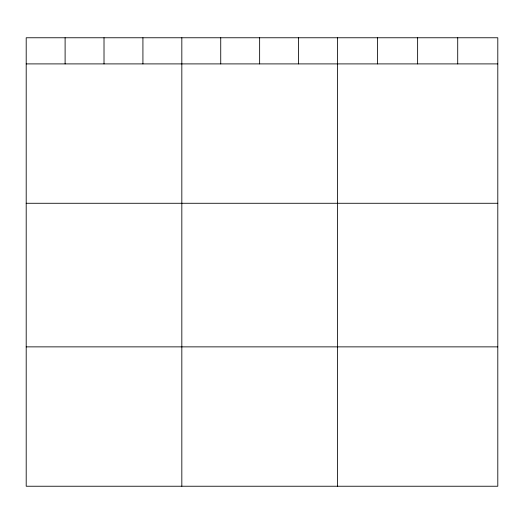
<?xml version="1.0" encoding="UTF-8"?>
<svg xmlns="http://www.w3.org/2000/svg" width="524" height="524" viewBox="0 0 524 524"><rect width="100%" height="100%" fill="white"/><g stroke="black" fill="none" stroke-linecap="round" stroke-linejoin="round"><path stroke-width="0.79" d="M497.8 63.902L497.8 486.233L26.2 486.233L26.2 37.767L497.8 37.767L497.8 63.902L26.2 63.902M26.2 203.273L497.8 203.273M26.2 346.868L497.8 346.868M457.714 37.767L457.714 63.902M417.628 37.767L417.628 63.902M377.542 37.767L377.542 63.902M337.456 37.767L337.456 486.233M298.549 37.767L298.549 63.902M259.642 37.767L259.642 63.902M220.735 37.767L220.735 63.902M181.828 37.767L181.828 486.233M142.921 37.767L142.921 63.902M104.014 37.767L104.014 63.902M65.107 37.767L65.107 63.902"/></g></svg>
